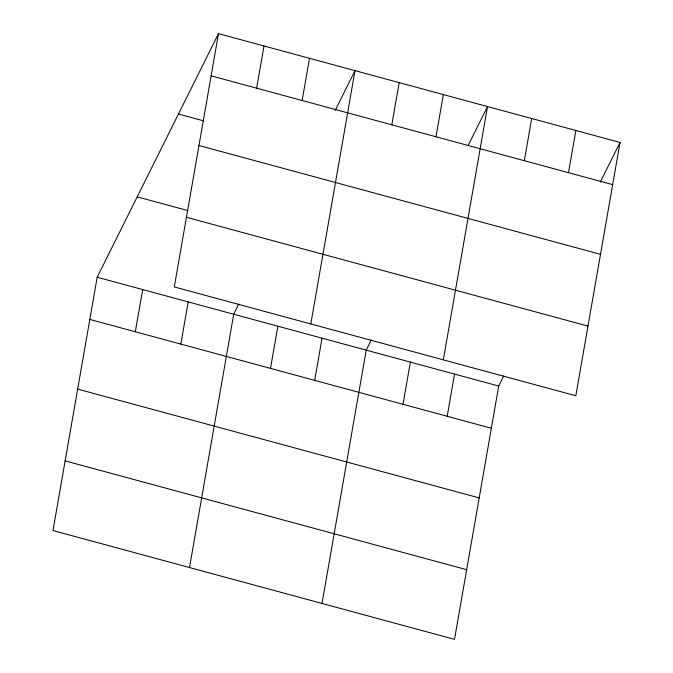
<?xml version="1.0" encoding="UTF-8"?>
<svg xmlns="http://www.w3.org/2000/svg" width="673" height="673" viewBox="0 0 673 673"><rect width="100%" height="100%" fill="white"/><g stroke="black" fill="none" stroke-linecap="round" stroke-linejoin="round"><path stroke-width="1.01" d="M218.489 33.65L174.282 286.95L575.819 395.758L620.026 142.457L218.489 33.65L97.181 277.242L52.974 530.543L454.511 639.35L498.718 386.05L503.783 375.887M135.323 331.764L142.693 289.575M180.835 344.096L188.196 301.908M256.632 88.171L263.993 45.983M189.5 567.541L233.708 314.232L238.764 304.07M302.135 100.504L309.504 58.315M270.512 368.4L277.873 326.203M310.8 323.949L355.008 70.648L335.221 110.372M314.678 380.363L322.047 338.174M391.812 124.808L399.182 82.611M322.005 603.445L366.213 350.145L371.277 339.983M435.986 136.77L443.347 94.582M403.018 404.305L410.379 362.108M443.314 359.853L487.521 106.553L468.189 145.36M447.192 416.276L454.553 374.079M524.326 160.712L531.687 118.524M568.492 172.683L575.852 130.486M600.24 182.19L620.026 142.457M211.12 75.839L612.666 184.646M178.454 114.031L203.742 120.888M198.964 145.511L600.501 254.318M137.216 196.853L187.775 210.556M186.438 217.286L587.975 326.094M97.181 277.242L498.718 386.05M89.82 319.431L491.357 428.238M77.664 389.103L479.201 497.911M65.13 460.879L466.675 569.686"/></g></svg>
